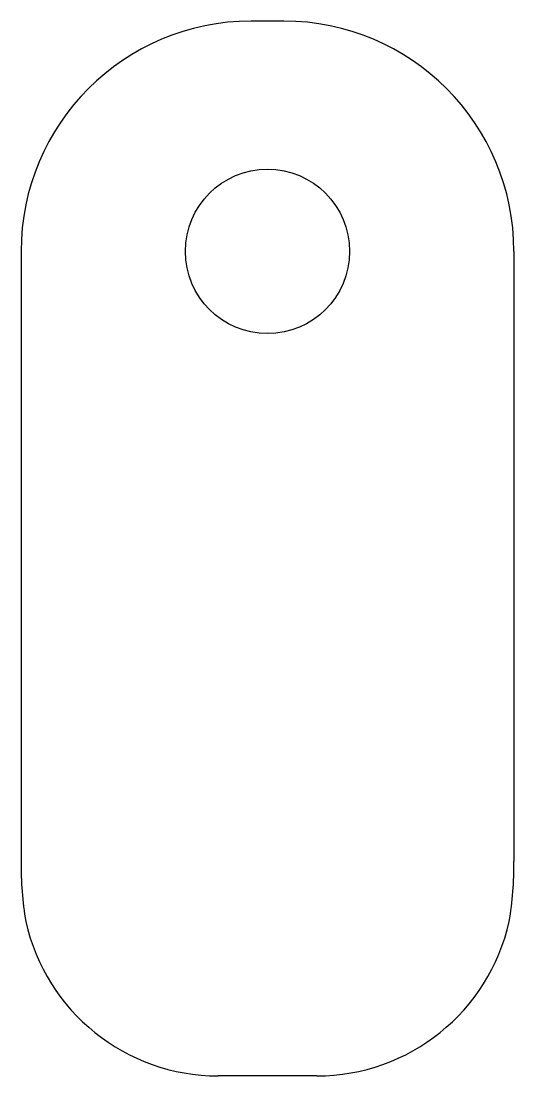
# Model space of a CAD drawing. Header units: millimetres. Extents: x 274 to 289, y 198 to 230.1.
import ezdxf

# ---------------------------------------------------------------- set-up
doc = ezdxf.new("R2010")
doc.units = ezdxf.units.MM
doc.layers.add('Default', color=7, linetype='Continuous')
doc.layers.add('L_TRAVA_BUCHA', color=7, linetype='Continuous')

# ---------------------------------------------------------------- blocks, each defined once
blk = doc.blocks.new('SE')
at = {"layer": 'L_TRAVA_BUCHA', "color": 7, "linetype": 'Continuous'}
for p, q in [((282.048, 230.111), (281.048, 230.111)), ((274.048, 223.111), (274.048, 205.42)), ((289.048, 223.111), (289.048, 205.42)), ((274.048, 205.42), (274.048, 204.567)), ((289.048, 205.42), (289.048, 204.567)), ((283.048, 198.049), (280.048, 198.049))]:
    blk.add_line(p, q, dxfattribs=at)
blk.add_circle((281.548, 223.111), 2.5, dxfattribs=at)
for centre, radius, start, end in [((281.048, 223.111), 7, 90, 180), ((282.048, 223.111), 7, 0, 90), ((280.048, 204.049), 6, 192.6053, 270), ((283.048, 204.049), 6, 270, 347.3947)]:
    blk.add_arc(centre, radius, start, end, dxfattribs=at)
for points in [[(274.048, 204.567), (274.048, 204.261), (274.056, 203.955), (274.102, 203.345), (274.14, 203.041), (274.193, 202.739)], [(288.903, 202.739), (288.956, 203.041), (288.994, 203.345), (289.039, 203.955), (289.048, 204.261), (289.048, 204.567)]]:
    blk.add_open_spline(points, degree=3, knots=[0, 0, 0, 0, 0.5, 0.5, 1, 1, 1, 1], dxfattribs=at)

msp = doc.modelspace()

# ---------------------------------------------------------------- block references
at = {"layer": 'Default'}
msp.add_blockref('SE', (0, 0), dxfattribs=at)

doc.saveas('drawing.dxf')
